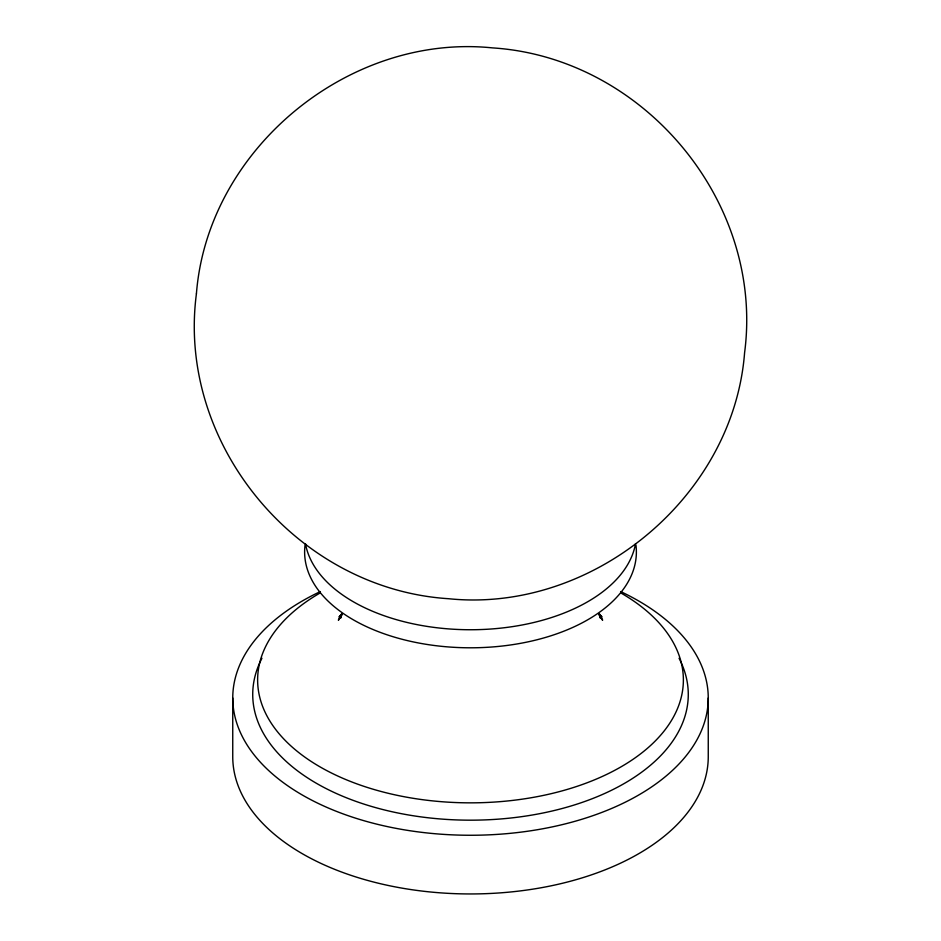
<?xml version="1.0" encoding="UTF-8"?>
<svg xmlns="http://www.w3.org/2000/svg" width="941" height="941" viewBox="0 0 941 941"><rect width="100%" height="100%" fill="white"/><g stroke="black" fill="none" stroke-linecap="round" stroke-linejoin="round"><path stroke-width="1.41" d="M341.901 613.708L340.666 618.049L342.101 613.897M341.83 613.791L338.372 620.26L341.971 614.144M341.724 613.92L339.019 617.143L341.759 613.932M599.241 613.932L601.981 617.143L599.276 613.92M599.029 614.144L602.628 620.26L599.17 613.791M598.899 613.897L600.334 618.049L599.099 613.708M708.255 697.999L708.255 756.682A237.755 137.268 0 0 1 470.5 893.95A237.755 137.268 0 0 1 232.745 756.682L232.745 697.999M620.648 591.571A237.755 137.268 0 0 1 644.22 791.71A237.755 137.268 0 0 1 296.78 791.71A237.755 137.268 0 0 1 320.352 591.571M679.049 658.253A217.759 125.718 0 0 1 470.5 820.176A217.759 125.718 0 0 1 261.951 658.253M621.025 593.042A212.866 122.895 0 0 1 621.025 766.844A212.866 122.895 0 0 1 319.975 766.844A212.866 122.895 0 0 1 319.975 593.042M635.94 545.074A165.875 95.77 0 0 1 470.5 647.796A165.875 95.77 0 0 1 305.06 545.074M635.516 543.71A165.875 95.77 0 0 1 470.5 629.741A165.875 95.77 0 0 1 305.484 543.71M196.41 293.827C176.567 444.564 297.462 589.054 448.528 598.711C592.324 613.485 733.462 497.189 744.59 352.757C764.433 202.021 643.538 57.542 492.472 47.885C348.676 33.1 207.538 149.396 196.41 293.827"/></g></svg>
